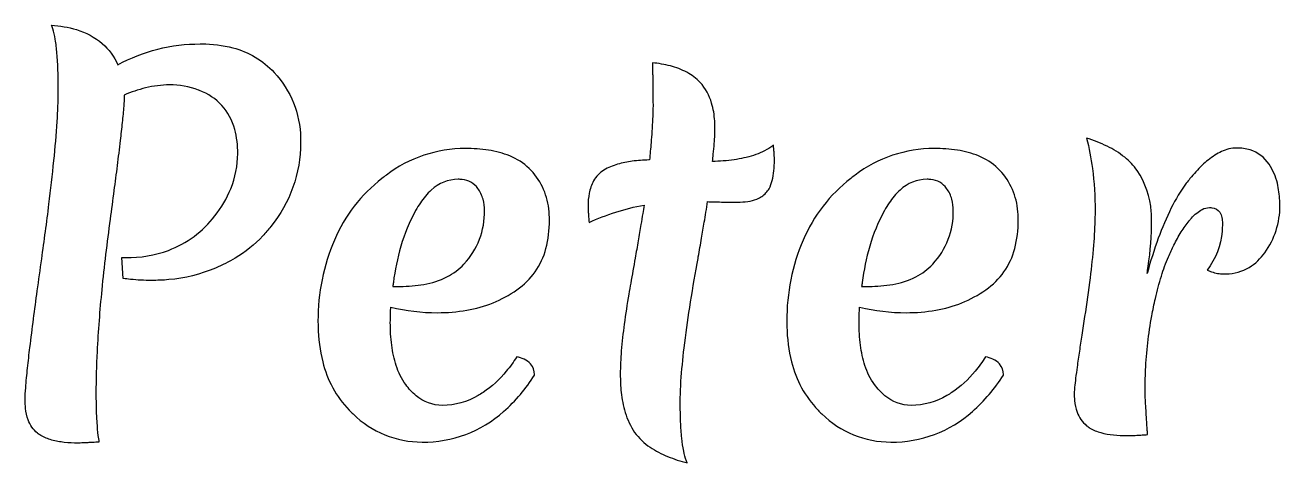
# Model space of a CAD drawing. Extents: x 1.8 to 58.1, y -1.3 to 18.4.
import ezdxf

# ---------------------------------------------------------------- set-up
doc = ezdxf.new("R2010")
doc.units = 0

msp = doc.modelspace()

# ---------------------------------------------------------------- linework, layer by layer
for points in [[(6.187, 7.01), (6.12, 7.945), (6.298, 7.945, 0.090279), (8.221, 8.271, 0.138044), (10.303, 9.814, 0.067762), (11.017, 11.04, 0.097198), (11.327, 12.618, 0.067923), (11.192, 13.702, 0.245563), (9.609, 15.451, 0.003022), (9.569, 15.466, 0.09023), (8.265, 15.698, 0.059773), (7.183, 15.562, 0.040175), (6.231, 15.244), (6.231, 15.199, -0.017655), (6.209, 14.747, -0.006852), (6.14, 14.012, -0.003069), (6.051, 13.205, -0.002223), (5.913, 12.075, -0.001303), (5.768, 10.954, -0.000991), (5.597, 9.669, 0.009091), (5.223, 6.502, 0.012043), (5.012, 3.727, 0.012396), (4.963, 1.847, 0.006678), (4.971, 1.185, 0.009799), (5, 0.533, 0.014193), (5.053, -0.041, 0.011601), (5.096, -0.334, -0.001247), (4.808, -0.351, -0.001555), (4.59, -0.363, -0.002625), (4.39, -0.372, -0.003568), (4.259, -0.377, -0.006387), (4.161, -0.378, -0.027179), (3.538, -0.347, -0.041062), (2.977, -0.242, -0.066994), (2.488, -0.038, -0.03319), (2.337, 0.067, -0.137755), (1.919, 0.662, -0.060803), (1.801, 1.179, -0.02844), (1.78, 1.558, -0.017846), (1.807, 2.099, -0.007523), (1.89, 2.988, -0.003298), (1.996, 3.912, -0.00244), (2.158, 5.191, -0.001451), (2.326, 6.452, -0.001114), (2.526, 7.889, 0.004302), (2.852, 10.342, 0.005602), (3.073, 12.299, 0.009107), (3.221, 14.055, 0.015301), (3.271, 15.415, 0.000336), (3.271, 15.433, 0.008847), (3.256, 16.346, 0.012708), (3.211, 17.112, 0.020481), (3.133, 17.747, 0.036016), (3.021, 18.221, 0.026903), (2.96, 18.382, -0.055008), (4.085, 18.178, -0.105559), (5.244, 17.556, -0.110796), (5.942, 16.601, -0.125542), (9.649, 17.536, -0.00178), (9.714, 17.536, -0.066105), (11.108, 17.363, -0.143115), (12.963, 16.256, -0.186379), (14.15, 13.31, -0.008858), (14.153, 13.107, -0.172772), (12.812, 9.338, -0.017427), (12.462, 8.924, -0.071639), (11.211, 7.92, -0.033892), (10.337, 7.477, -0.078577), (8.228, 6.956, -0.022965), (7.455, 6.921, -0.026321), (6.51, 6.969, -0.010449)], [(32.353, 9.985, 0.004435), (32.424, 10.459, 0.004348), (32.666, 10.45, 0.003062), (32.955, 10.443, 0.002654), (33.362, 10.438, 0.001768), (33.781, 10.437, 0.037098), (34.229, 10.468, 0.057977), (34.639, 10.575, 0.113157), (35.05, 10.849, 0.058803), (35.186, 11.04, 0.063061), (35.33, 11.413, 0.037714), (35.404, 11.835, 0.025955), (35.428, 12.329, 0.009411), (35.425, 12.445, 0.006411), (35.418, 12.586, 0.005409), (35.403, 12.788, 0.003528), (35.383, 12.996, -0.016139), (35.266, 12.909, -0.072527), (34.489, 12.534, -0.043851), (33.618, 12.338, -0.029304), (32.646, 12.262, 0.003051), (32.682, 12.585, 0.006418), (32.726, 13.066, 0.008528), (32.75, 13.459, 0.010798), (32.757, 13.753, 0.016623), (32.747, 14.078, 0.056645), (32.608, 14.878, 0.114831), (32.09, 15.811, 0.083266), (31.499, 16.262, 0.059291), (30.755, 16.548, 0.03789), (29.953, 16.69, 0.00214), (29.954, 16.562, 0.00146), (29.956, 16.407, 0.001236), (29.96, 16.185, 0.000808), (29.965, 15.956, -0.00021), (29.965, 15.932, -0.002544), (29.971, 15.541, -0.00188), (29.975, 15.084, -0.001032), (29.976, 14.732, -0.003805), (29.975, 14.61, -0.008053), (29.96, 14.174, -0.005362), (29.926, 13.61, -0.002938), (29.888, 13.105, -0.002949), (29.82, 12.329, 0.000777), (29.794, 12.328, 0.028068), (29.042, 12.274, 0.039225), (28.387, 12.138, 0.064424), (27.773, 11.872, 0.130453), (27.306, 11.387, 0.080967), (27.111, 10.833, 0.047498), (27.06, 10.259, 0.008556), (27.063, 10.131, 0.005831), (27.07, 9.976, 0.004922), (27.085, 9.754, 0.003213), (27.105, 9.525, -0.025503), (28.302, 9.984, -0.035386), (29.575, 10.303, -0.003126), (29.516, 9.922, -0.001888), (29.436, 9.432, -0.001463), (29.312, 8.702, -0.000898), (29.175, 7.921, -0.000795), (28.974, 6.798, 0.002534), (28.888, 6.307, 0.009136), (28.683, 4.958, 0.01296), (28.553, 3.754, 0.019697), (28.507, 2.715, 0.027519), (28.549, 1.898, 0.046299), (28.729, 0.997, 0.078912), (29.152, 0.1, 0.091971), (29.849, -0.568, 0.051529), (30.632, -0.98, 0.033696), (31.511, -1.268, -0.014199), (31.477, -1.187, -0.041576), (31.353, -0.739, -0.023258), (31.269, -0.164, -0.015385), (31.217, 0.571, -0.010602), (31.2, 1.446, -0.015867), (31.233, 2.394, -0.013335), (31.374, 3.896, -0.008955), (31.625, 5.711, -0.006027), (31.956, 7.678, 0.000332), (32.011, 7.983, 0.001225), (32.157, 8.813, 0.001819), (32.279, 9.532, 0.00204)], [(52.667, 8.816, 0.020445), (52.163, 7.232, 0.006018), (52.212, 7.542, 0.036869), (52.363, 9.647, 0.019739), (52.349, 10.013, 0.132879), (51.718, 11.85, 0.073035), (51.158, 12.449, 0.056301), (50.366, 12.946, 0.037655), (49.448, 13.308, -0.02934), (49.706, 11.95, -0.032802), (49.826, 10.048, -0.00456), (49.823, 9.785, -0.015482), (49.756, 8.498, -0.010514), (49.605, 7.042, -0.008131), (49.359, 5.296, 0.000969), (49.23, 4.465, 0.001298), (49.122, 3.746, 0.00228), (49.02, 3.032, 0.003292), (48.954, 2.533, 0.007016), (48.908, 2.125, 0.021481), (48.891, 1.869, 0.026113), (48.908, 1.53, 0.060809), (49.022, 1.013, 0.140312), (49.448, 0.401, 0.03319), (49.599, 0.296, 0.066994), (50.088, 0.091, 0.041062), (50.649, -0.013, 0.027179), (51.272, -0.045, 0.001571), (51.285, -0.044, 0.006549), (51.4, -0.042, 0.003328), (51.562, -0.035, 0.001516), (51.707, -0.028, 0.001421), (51.936, -0.015, 0.000945), (52.185, 0, -0.000131), (52.173, 0.183, -0.000485), (52.14, 0.678, -0.00073), (52.114, 1.104, -0.000834), (52.098, 1.369, -0.001868), (52.083, 1.642, -0.003768), (52.075, 1.813, -0.008067), (52.074, 1.892, -0.011957), (52.097, 2.901, -0.034086), (52.374, 5.33, -0.010457), (52.536, 6.112, -0.019105), (52.806, 7.12, -0.0258), (53.119, 7.978, -0.014495), (53.366, 8.511, -0.023523), (53.693, 9.098, -0.033475), (54.054, 9.602, -0.011196), (54.15, 9.713, -0.036368), (54.39, 9.944, -0.056965), (54.64, 10.109, -0.11609), (54.967, 10.192, -0.033391), (55.075, 10.185, -0.224616), (55.427, 9.978, -0.097012), (55.521, 9.74, -0.050824), (55.545, 9.48, -0.021812), (55.53, 9.125, -0.150299), (54.855, 7.388, 0.017921), (55.058, 7.311, 0.033249), (55.329, 7.237, 0.048307), (55.59, 7.21, 0.010779), (55.711, 7.213, 0.124486), (56.744, 7.505, 0.106778), (57.448, 8.167, 0.159304), (58.127, 10.27, 0.011766), (58.121, 10.508, 0.049947), (58.012, 11.281, 0.087769), (57.637, 12.139, 0.175603), (56.788, 12.777, 0.075296), (56.179, 12.863, 0.059351), (55.835, 12.821, 0.083269), (55.198, 12.537, 0.047363), (54.635, 12.089, 0.030974), (54.088, 11.494, 0.012229), (53.923, 11.283, 0.04252), (53.249, 10.173, 0.028805)], [(18.203, 5.719, 0.058949), (20.295, 5.474, 0.044101), (21.619, 5.586, 0.110634), (23.867, 6.498, 0.179816), (25.168, 8.356, 0.067141), (25.325, 9.614, 0.03171), (25.293, 10.136, 0.174205), (24.412, 11.95, 0.096114), (23.546, 12.508, 0.059368), (22.592, 12.766, 0.038622), (21.553, 12.84, 0.165408), (18.003, 11.65, 0.007495), (17.806, 11.499, 0.127398), (15.667, 8.735, 0.102011), (14.932, 5.096, 0.006832), (14.936, 4.849, 0.056408), (15.146, 3.268, 0.133039), (16.334, 1.102, 0.01064), (16.511, 0.928, 0.198042), (19.605, -0.334, 0.1875), (23.268, 1.038, 0.06904), (24.657, 2.67, 0.005166), (24.657, 2.692, 0.182049), (24.482, 3.172, 0.104032), (24.186, 3.385, 0.054498), (23.856, 3.494, -0.032448), (23.386, 2.843, -0.073068), (22.343, 1.892, -0.01663), (22.121, 1.754, -0.133323), (20.518, 1.313, -0.178589), (19.34, 1.745, -0.062207), (18.871, 2.248, -0.079518), (18.443, 3.101, -0.047364), (18.242, 4.013, -0.032211), (18.181, 5.029, -0.000215), (18.181, 5.046, -0.003836), (18.183, 5.28, -0.005384), (18.188, 5.478, -0.005179), (18.194, 5.593, -0.010121)], [(39.255, 5.719, 0.058949), (41.347, 5.474, 0.044101), (42.671, 5.586, 0.110634), (44.919, 6.498, 0.179816), (46.22, 8.356, 0.067141), (46.377, 9.614, 0.03171), (46.345, 10.136, 0.174205), (45.464, 11.95, 0.096114), (44.598, 12.508, 0.059368), (43.644, 12.766, 0.038622), (42.605, 12.84, 0.165408), (39.055, 11.65, 0.007495), (38.858, 11.499, 0.127398), (36.719, 8.735, 0.102011), (35.984, 5.096, 0.006832), (35.988, 4.849, 0.056408), (36.198, 3.268, 0.133039), (37.386, 1.102, 0.01064), (37.563, 0.928, 0.198042), (40.657, -0.334, 0.1875), (44.32, 1.038, 0.06904), (45.709, 2.67, 0.005166), (45.709, 2.692, 0.182049), (45.534, 3.172, 0.104032), (45.238, 3.385, 0.054498), (44.908, 3.494, -0.032448), (44.438, 2.843, -0.073068), (43.395, 1.892, -0.01663), (43.173, 1.754, -0.133323), (41.57, 1.313, -0.178589), (40.392, 1.745, -0.062207), (39.923, 2.248, -0.079518), (39.495, 3.101, -0.047364), (39.294, 4.013, -0.032211), (39.233, 5.029, -0.000215), (39.233, 5.046, -0.003836), (39.235, 5.28, -0.005384), (39.24, 5.478, -0.005179), (39.246, 5.593, -0.010121)], [(18.293, 6.654), (18.626, 6.654, 0.044878), (19.687, 6.742, 0.073977), (20.725, 7.082, 0.088625), (21.486, 7.655, 0.195325), (22.409, 10.059, 0.06887), (22.343, 10.564, 0.089959), (22.109, 11.049, 0.216925), (21.406, 11.45, 0.030317), (21.23, 11.461, 0.189472), (20.022, 10.979, 0.062119), (19.529, 10.406, 0.02239), (19.316, 10.059, 0.055366), (18.655, 8.453, 0.037661), (18.316, 6.835, 0.003434)], [(39.344, 6.654), (39.678, 6.654, 0.044878), (40.739, 6.742, 0.073977), (41.777, 7.082, 0.088625), (42.538, 7.655, 0.195325), (43.461, 10.059, 0.06887), (43.395, 10.564, 0.089959), (43.161, 11.049, 0.216925), (42.458, 11.45, 0.030317), (42.282, 11.461, 0.189472), (41.074, 10.979, 0.062119), (40.581, 10.406, 0.02239), (40.368, 10.059, 0.055366), (39.707, 8.453, 0.037661), (39.368, 6.835, 0.003434)]]:
    msp.add_lwpolyline(points, format="xyb", close=True)

doc.saveas('drawing.dxf')
